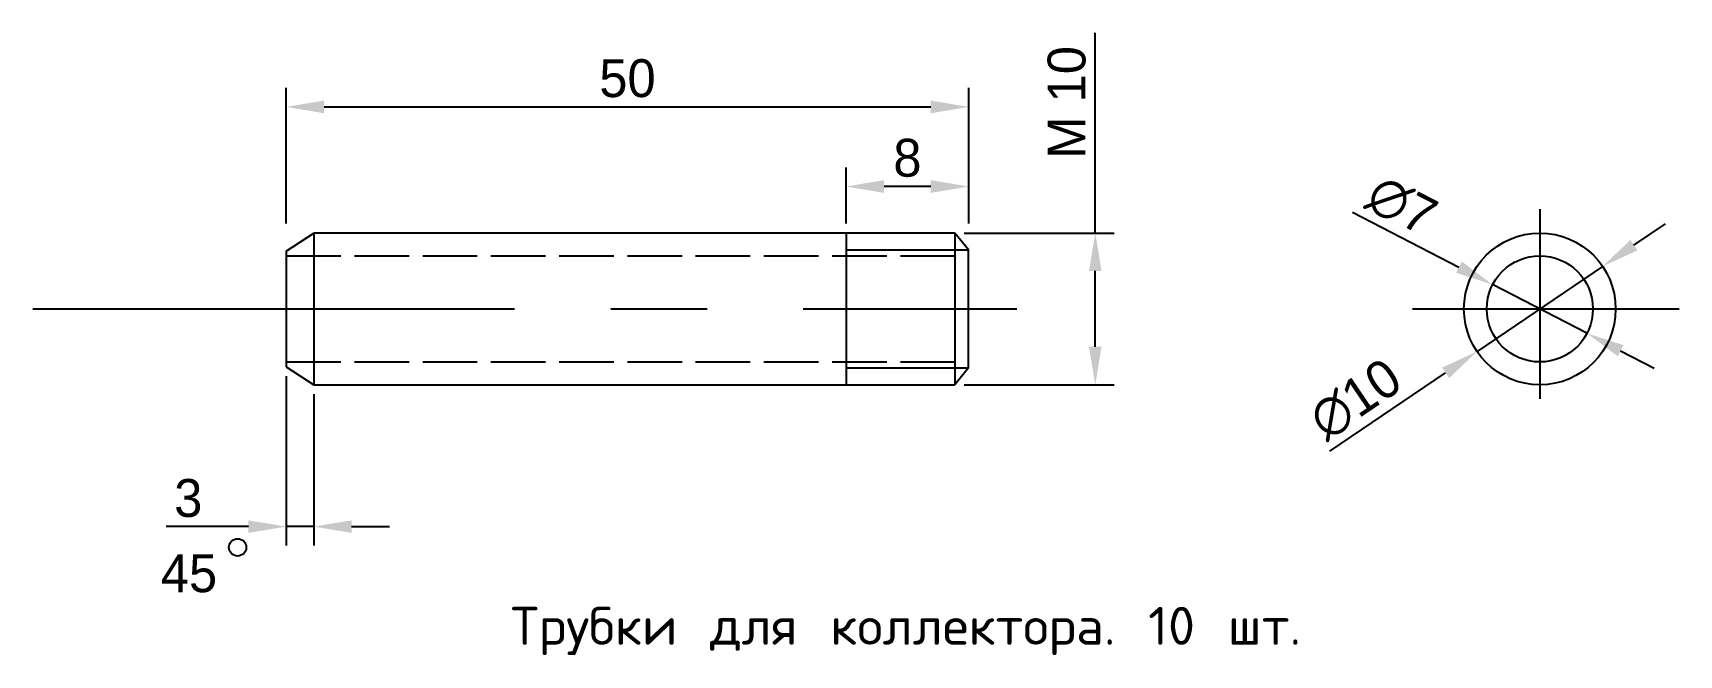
# Model space of a CAD drawing. Header units: millimetres. Extents: x 361 to 470, y 755 to 796.
import ezdxf

# ---------------------------------------------------------------- set-up
doc = ezdxf.new("R2010")
doc.units = ezdxf.units.MM
doc.linetypes.add('ACAD_ISO02W100', pattern=[15, 12, -3])
doc.linetypes.add('CENTERX2', pattern=[101.6, 63.5, -12.7, 12.7, -12.7])
doc.dimstyles.new('ISO-25', dxfattribs={"dimtxt": 2.5, "dimasz": 2.5, "dimexe": 1.25, "dimexo": 0.625, "dimtad": 1, "dimtxsty": 'Standard', "dimcen": 2.5, "dimadec": 0, "dimazin": 0, "dimtfac": 1, "dimtmove": 0, "dimatfit": 3, "dimfxl": 1, "dimarcsym": 0})

# ---------------------------------------------------------------- blocks, each defined once
blk = doc.blocks.new('*D2')
at = {"color": 0, "lineweight": -2, "transparency": 16777216}
for p, q in [((377.78, 783.77), (377.78, 792.72)), ((422.78, 783.77), (422.78, 792.72)), ((380.28, 791.47), (420.28, 791.47))]:
    blk.add_line(p, q, dxfattribs=at)
at = {"color": 0, "transparency": 16777216}
for points in [[(380.28, 791.89), (380.28, 791.05), (377.78, 791.47)], [(420.28, 791.89), (420.28, 791.05), (422.78, 791.47)]]:
    blk.add_solid(points, dxfattribs=at)
at = {"layer": 'Defpoints', "color": 0, "transparency": 16777216}
for p in [(422.78, 791.47), (377.78, 783.15), (422.78, 783.15)]:
    blk.add_point(p, dxfattribs=at)
at = {"color": 0, "transparency": 16777216, "insert": (400.28, 793.35), "char_height": 2.5, "attachment_point": 5}
blk.add_mtext('50', dxfattribs=at)
blk = doc.blocks.new('*D3')
at = {"color": 0, "lineweight": -2, "transparency": 16777216}
for p, q in [((377.78, 773.71), (377.78, 762.54)), ((379.59, 772.52), (379.59, 762.54)), ((375.28, 763.79), (369.86, 763.79)), ((379.59, 763.79), (377.78, 763.79)), ((382.09, 763.79), (384.59, 763.79))]:
    blk.add_line(p, q, dxfattribs=at)
at = {"color": 0, "transparency": 16777216}
for points in [[(375.28, 764.2), (375.28, 763.37), (377.78, 763.79)], [(382.09, 764.2), (382.09, 763.37), (379.59, 763.79)]]:
    blk.add_solid(points, dxfattribs=at)
at = {"layer": 'Defpoints', "color": 0, "transparency": 16777216}
for p in [(377.78, 774.34), (379.59, 773.15), (377.78, 763.79)]:
    blk.add_point(p, dxfattribs=at)
at = {"color": 0, "transparency": 16777216, "insert": (371.32, 765.66), "char_height": 2.5, "attachment_point": 5}
blk.add_mtext('3', dxfattribs=at)
blk = doc.blocks.new('*D4')
at = {"color": 0, "lineweight": -2, "transparency": 16777216}
for p, q in [((414.7, 783.77), (414.7, 787.47)), ((422.78, 783.77), (422.78, 787.47)), ((420.28, 786.22), (417.2, 786.22))]:
    blk.add_line(p, q, dxfattribs=at)
at = {"color": 0, "transparency": 16777216}
for points in [[(417.2, 786.64), (417.2, 785.8), (414.7, 786.22)], [(420.28, 786.64), (420.28, 785.8), (422.78, 786.22)]]:
    blk.add_solid(points, dxfattribs=at)
at = {"layer": 'Defpoints', "color": 0, "transparency": 16777216}
for p in [(414.7, 786.22), (414.7, 783.15), (422.78, 783.15)]:
    blk.add_point(p, dxfattribs=at)
at = {"color": 0, "transparency": 16777216, "insert": (418.74, 788.1), "char_height": 2.5, "attachment_point": 5}
blk.add_mtext('8', dxfattribs=at)
blk = doc.blocks.new('*D5')
at = {"color": 0, "lineweight": -2, "transparency": 16777216}
for p, q in [((431.13, 783.15), (431.13, 796.35)), ((422.48, 783.15), (432.38, 783.15)), ((431.13, 775.65), (431.13, 780.65)), ((422.48, 773.15), (432.38, 773.15))]:
    blk.add_line(p, q, dxfattribs=at)
at = {"color": 0, "transparency": 16777216}
for points in [[(430.71, 780.65), (431.54, 780.65), (431.13, 783.15)], [(430.71, 775.65), (431.54, 775.65), (431.13, 773.15)]]:
    blk.add_solid(points, dxfattribs=at)
at = {"layer": 'Defpoints', "color": 0, "transparency": 16777216}
for p in [(421.86, 783.15), (421.86, 773.15), (431.13, 773.15)]:
    blk.add_point(p, dxfattribs=at)
at = {"color": 0, "transparency": 16777216, "insert": (429.25, 791.77), "char_height": 2.5, "attachment_point": 5, "rotation": 90}
blk.add_mtext('M 10', dxfattribs=at)
blk = doc.blocks.new('*D7')
at = {"color": 0, "lineweight": -2, "transparency": 16777216}
for p, q in [((448.08, 784.53), (455.11, 780.9)), ((463.55, 776.54), (457.33, 779.75)), ((465.77, 775.39), (467.99, 774.24))]:
    blk.add_line(p, q, dxfattribs=at)
at = {"color": 0, "transparency": 16777216}
for points in [[(455.3, 781.27), (454.92, 780.53), (457.33, 779.75)], [(465.96, 775.76), (465.58, 775.02), (463.55, 776.54)]]:
    blk.add_solid(points, dxfattribs=at)
at = {"layer": 'Defpoints', "color": 0, "transparency": 16777216}
for p in [(457.33, 779.75), (463.55, 776.54)]:
    blk.add_point(p, dxfattribs=at)
at = {"color": 0, "transparency": 16777216, "insert": (451.34, 784.96), "char_height": 2.5, "attachment_point": 5, "rotation": 332.6731}
blk.add_mtext('∅7', dxfattribs=at)
blk = doc.blocks.new('*D8')
at = {"color": 0, "lineweight": -2, "transparency": 16777216}
for p, q in [((466.65, 782.35), (468.72, 783.76)), ((464.58, 780.95), (456.3, 775.34)), ((446.59, 768.76), (454.23, 773.94))]:
    blk.add_line(p, q, dxfattribs=at)
at = {"color": 0, "transparency": 16777216}
for points in [[(466.42, 782.7), (466.88, 782.01), (464.58, 780.95)], [(454, 774.28), (454.47, 773.59), (456.3, 775.34)]]:
    blk.add_solid(points, dxfattribs=at)
at = {"layer": 'Defpoints', "color": 0, "transparency": 16777216}
for p in [(464.58, 780.95), (456.3, 775.34)]:
    blk.add_point(p, dxfattribs=at)
at = {"color": 0, "transparency": 16777216, "insert": (448.29, 772.18), "char_height": 2.5, "attachment_point": 5, "rotation": 34.1323}
blk.add_mtext('∅10', dxfattribs=at)

msp = doc.modelspace()

# ---------------------------------------------------------------- linework, layer by layer
for p, q in [((460.441, 784.718), (460.441, 772.217)), ((377.776, 781.954), (379.593, 783.146)), ((379.593, 783.146), (379.593, 773.146)), ((414.704, 783.146), (414.704, 773.146)), ((422.776, 782.036), (421.857, 783.146)), ((421.857, 783.146), (421.857, 773.146)), ((414.704, 782.036), (422.776, 782.036)), ((452.05, 778.146), (469.623, 778.146)), ((377.776, 774.338), (379.593, 773.146)), ((414.704, 774.257), (422.776, 774.257)), ((422.776, 774.257), (421.857, 773.146))]:
    msp.add_line(p, q)
at = {"color": 253, "linetype": 'ACAD_ISO02W100', "ltscale": 0.3}
for p, q in [((377.776, 781.646), (422.776, 781.646)), ((377.776, 774.646), (422.776, 774.646))]:
    msp.add_line(p, q, dxfattribs=at)
at = {"linetype": 'CENTERX2', "ltscale": 0.5}
msp.add_line((361.076, 778.146), (425.944, 778.146), dxfattribs=at)
for points in [[(421.857, 783.146), (379.593, 783.146)], [(377.776, 781.954), (377.776, 774.338)], [(422.776, 774.257), (422.776, 782.036)], [(379.593, 773.146), (421.857, 773.146)]]:
    msp.add_lwpolyline(points)
for radius in [5, 3.5]:
    msp.add_circle((460.441, 778.146), radius)
at = {"color": 5}
msp.add_circle((374.572, 762.42), 0.57, dxfattribs=at)

# ---------------------------------------------------------------- texts
at = {"color": 5, "insert": (369.505, 761.964), "char_height": 2.5, "width": 6.50176, "attachment_point": 1}
msp.add_mtext('45', dxfattribs=at)
at = {"insert": (392.58, 758.496), "char_height": 2.5, "width": 57.83528, "attachment_point": 1}
msp.add_mtext('{\\Ftxt.shx|c204;Трубки для коллектора. 10 шт.}', dxfattribs=at)

# ---------------------------------------------------------------- dimensions: what is measured, and where the dimension line sits
at = {"color": 5}
dim = msp.add_linear_dim(base=(431.127, 773.146), p1=(421.857, 783.146), p2=(421.857, 773.146), angle=90, text='M 10', dimstyle='ISO-25', dxfattribs=at)
dim.commit()
dim.dimension.update_dxf_attribs({"geometry": '*D5', "text_midpoint": (431.127, 791.767), "dimtype": 160})
for base, p1, p2, text, picture, middle in [((422.776, 791.471), (377.776, 783.146), (422.776, 783.146), '50', '*D2', (400.276, 793.346)), ((414.704, 786.221), (422.776, 783.146), (414.704, 783.146), '8', '*D4', (418.74, 788.096)), ((377.776, 763.787), (379.593, 773.146), (377.776, 774.338), '3', '*D3', (371.318, 765.662))]:
    dim = msp.add_linear_dim(base=base, p1=p1, p2=p2, text=text, dimstyle='ISO-25', dxfattribs=at)
    dim.commit()
    dim.dimension.update_dxf_attribs({"geometry": picture, "text_midpoint": middle})
dim = msp.add_diameter_dim_2p(p1=(463.55, 776.539), p2=(457.331, 779.753), dimstyle='ISO-25', dxfattribs=at)
dim.commit()
dim.dimension.update_dxf_attribs({"geometry": '*D7', "text_midpoint": (451.344, 784.957)})
dim = msp.add_diameter_dim_2p(p1=(464.579, 780.952), p2=(456.302, 775.341), dimstyle='ISO-25', dxfattribs=at)
dim.commit()
dim.dimension.update_dxf_attribs({"geometry": '*D8', "text_midpoint": (449.346, 770.625), "dimtype": 163})

doc.saveas('drawing.dxf')
